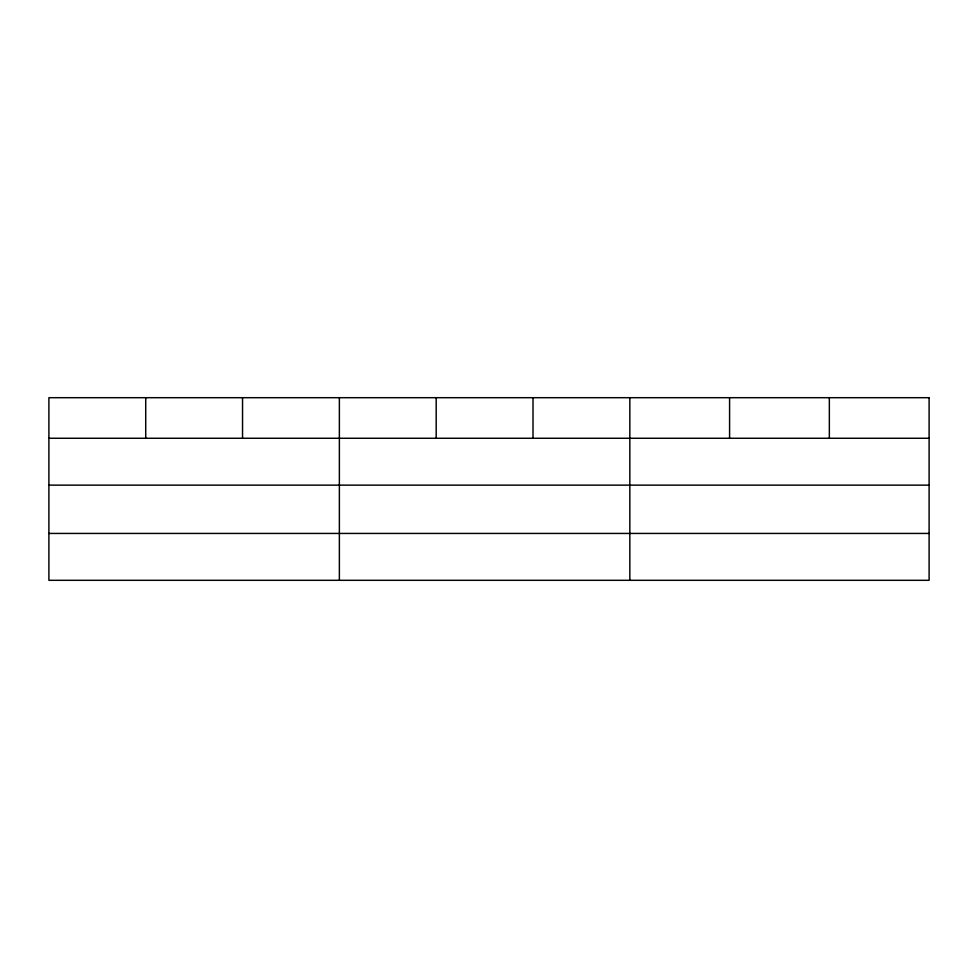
<?xml version="1.0" encoding="UTF-8"?>
<svg xmlns="http://www.w3.org/2000/svg" width="978" height="978" viewBox="0 0 978 978"><rect width="100%" height="100%" fill="white"/><g stroke="black" fill="none" stroke-linecap="round" stroke-linejoin="round"><path stroke-width="1.47" d="M48.9 438.266L929.1 438.266M48.9 485.137L929.1 485.137M48.9 533.438L929.1 533.438M829.344 397.691L829.344 438.266M729.588 397.691L729.588 438.266M629.832 397.691L629.832 580.309M533.01 397.691L533.01 438.266M436.188 397.691L436.188 438.266M339.366 397.691L339.366 580.309M242.544 397.691L242.544 438.266M145.722 397.691L145.722 438.266M929.1 397.691L48.9 397.691L48.9 580.309L929.1 580.309L929.1 397.691"/></g></svg>
